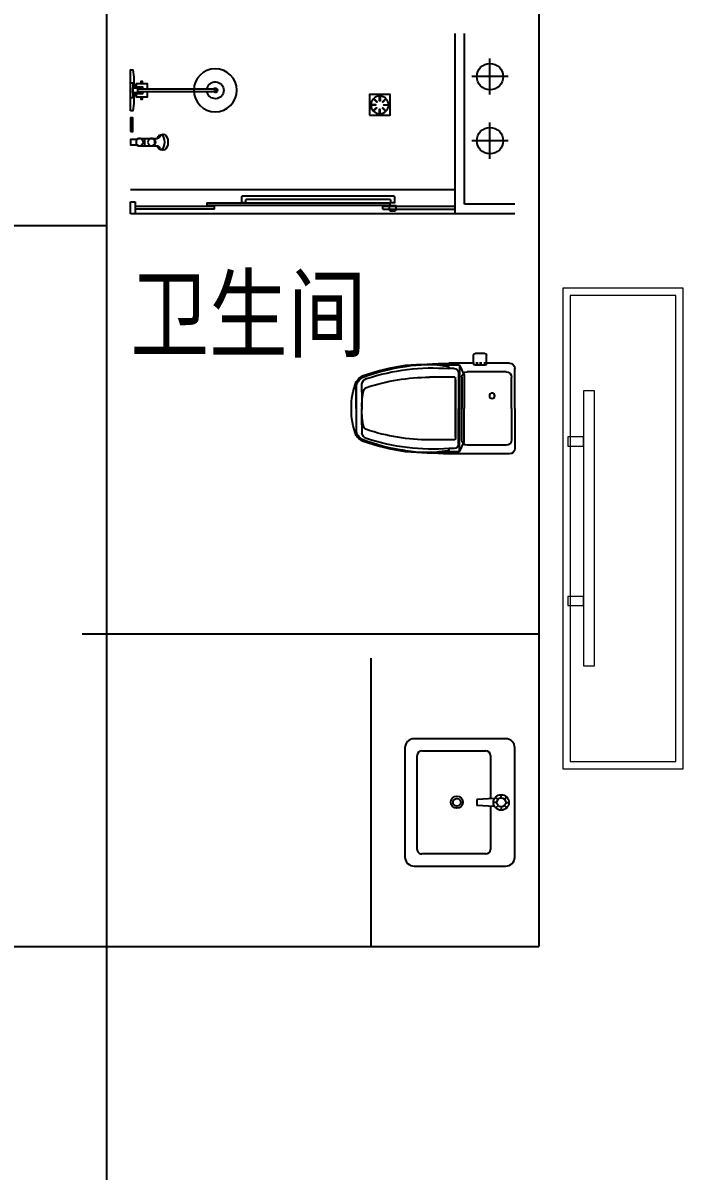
# Model space of a CAD drawing. Extents: x 534658 to 605938, y 404593 to 454993.
# Drawn here: x 570551 to 573298, y 427786 to 432565 of the extents above; entities that cross this region are included whole.
import ezdxf

# ---------------------------------------------------------------- set-up
doc = ezdxf.new("R2010")
doc.units = 0
doc.header["$LTSCALE"] = 1000
doc.header["$MEASUREMENT"] = 0
for name, color, linetype in [('0_厨卫', 154, 'Continuous'), ('DOTE', 1, 'Continuous'), ('PUB_TEXT', 7, 'Continuous')]:
    doc.layers.add(name, color=color, linetype=linetype)
doc.layers.add('0_家具', color=31, linetype='Continuous', lineweight=9)
doc.styles.add('黑体', font='SIMHEI.TTF', dxfattribs={"width": 0.8})

# ---------------------------------------------------------------- blocks, each defined once
blk = doc.blocks.new('A$C2FB07499')
at = {"layer": '0_家具', "ltscale": 0.5}
blk.add_lwpolyline([(500, 0), (0, 0), (0, 2000), (500, 2000)], close=True, dxfattribs=at)
at = {"layer": '0_家具', "color": 251, "ltscale": 40}
for points in [[(470, 30), (30, 30), (30, 1970), (470, 1970)], [(368, 1572.1), (414.5, 1572.1), (414.5, 427.9), (368, 427.9)], [(414.5, 1381), (480, 1381), (480, 1342.7), (414.5, 1342.7)], [(414.5, 716.9), (480, 716.9), (480, 678.6), (414.5, 678.6)]]:
    blk.add_lwpolyline(points, close=True, dxfattribs=at)
blk = doc.blocks.new('A$C757154BD')
at = {"layer": '0_厨卫'}
for p, q in [((89.5, 254.6), (412.9, 254.6)), ((412.9, 244.6), (89.5, 244.6)), ((417.9, 271.1), (427.9, 271.1)), ((420.9, 264.6), (427.9, 264.6)), ((417.9, 234.6), (427.9, 234.6)), ((417.9, 228.1), (427.9, 228.1)), ((404.5, 48.6), (329.8, 48.6)), ((382.5, 18.6), (382.5, 48.6)), ((404.5, 18.6), (329.8, 18.6))]:
    blk.add_line(p, q, dxfattribs=at)
for points in [[(442.9, 164.6), (442.9, 334.6), (432.9, 334.6), (427.9, 304.8), (427.9, 259.6)], [(397.4, 277.6), (397.4, 287.6), (393.4, 287.6), (393.4, 277.6)], [(417.9, 264.6), (417.9, 277.6), (372.9, 277.6), (372.9, 254.6)], [(372.9, 244.6), (372.9, 221.6), (417.9, 221.6), (417.9, 234.6)], [(420.9, 259.6), (420.9, 264.6), (392.9, 264.6), (392.9, 254.6)], [(392.9, 244.6), (392.9, 234.6), (420.9, 234.6), (420.9, 239.6)], [(427.9, 239.6), (427.9, 194.3), (432.9, 164.6), (442.9, 164.6)], [(393.4, 221.6), (393.4, 211.6), (397.4, 211.6), (397.4, 221.6)], [(414, 45.2), (442.9, 45.2), (442.9, 21.9), (414, 21.9)]]:
    blk.add_lwpolyline(points, dxfattribs=at)
for points in [[(432.9, 259.6), (412.9, 259.6), (412.9, 239.6), (432.9, 239.6)], [(442.9, 280.6), (432.9, 280.6), (432.9, 218.6), (442.9, 218.6)], [(442.9, 78.6), (432.9, 78.6), (432.9, 134.6), (442.9, 134.6)]]:
    blk.add_lwpolyline(points, close=True, dxfattribs=at)
for centre, radius in [((89.5, 249.6), 89.5), ((89.5, 249.6), 5), ((355.5, 33.6), 15), ((404.5, 33.6), 15)]:
    blk.add_circle(centre, radius, dxfattribs=at)
for centre, radius, start, end in [((89.5, 249.6), 35, 8.2132, 351.7868), ((89.5, 249.6), 9, 33.749, 326.251), ((335.7, 65.2), 17.7, 196.4181, 250.3267), ((355.5, 33.6), 17, 61.9275, 298.0725), ((404.5, 33.6), 17, 43.3359, 118.0725), ((335.7, 1.9), 17.7, 109.6733, 163.5819), ((404.5, 33.6), 17, 241.9275, 316.6641)]:
    blk.add_arc(centre, radius, start, end, dxfattribs=at)
for centre, major_axis, ratio, start_param, end_param in [((307.1, 33.6), (0, 33.6), 0.612909, -0.37962, 3.521213), ((316.5, 33.6), (0, 31.4), 0.47884, -1.072899, 4.214492)]:
    blk.add_ellipse(centre, major_axis=major_axis, ratio=ratio, start_param=start_param, end_param=end_param, dxfattribs=at)
blk = doc.blocks.new('A$C1CF4201B')
at = {"layer": '0_厨卫'}
for points in [[(85.8, 0), (0, 0), (0, 85.8), (85.8, 85.8)], [(19.8, 66.5), (18.7, 65.3), (29.7, 54.3), (30.9, 55.5)], [(43.3, 75.9), (41.6, 75.9), (41.6, 60.3), (43.3, 60.3)], [(66.5, 66), (65.3, 67.2), (54.3, 56.1), (55.5, 55)], [(9.9, 43.3), (9.9, 41.6), (25.5, 41.6), (25.5, 43.3)], [(19.3, 19.8), (20.5, 18.7), (31.5, 29.7), (30.3, 30.9)], [(42.5, 9.9), (44.2, 9.9), (44.2, 25.5), (42.5, 25.5)], [(66, 19.3), (67.2, 20.5), (56.1, 31.5), (55, 30.3)], [(75.9, 42.5), (75.9, 44.2), (60.3, 44.2), (60.3, 42.5)]]:
    blk.add_lwpolyline(points, close=True, dxfattribs=at)
blk.add_circle((42.9, 42.9), 36.6, dxfattribs=at)
blk = doc.blocks.new('A$C37A63D83')
at = {"layer": '0_厨卫', "color": 8}
for p, q in [((152.1, 636.3), (127.6, 636.3)), ((136.4, 659.7), (322.6, 659.7)), ((229.5, 659.7), (136.4, 659.7)), ((162, 636.3), (152.1, 636.3)), ((162, 636.3), (229.5, 636.3)), ((297, 636.3), (229.5, 636.3)), ((297, 636.3), (306.9, 636.3)), ((306.9, 636.3), (331.4, 636.3)), ((99, 250.2), (99, 355.5)), ((360, 250.2), (360, 355.5)), ((49.5, 230.4), (49.5, 316.4)), ((54, 279), (54, 280.3)), ((63, 274.5), (58.5, 274.5)), ((63, 252.9), (63, 274.5)), ((229.5, 246.6), (102.6, 246.6)), ((110.7, 246.6), (229.5, 246.6)), ((229.5, 246.6), (356.4, 246.6)), ((348.3, 246.6), (229.5, 246.6)), ((396, 252.9), (396, 274.5)), ((396, 274.5), (400.5, 274.5)), ((49.5, 230.4), (229.5, 230.4)), ((49.5, 230.4), (90.9, 211.5)), ((76.5, 36), (76.5, 198)), ((81, 234.9), (229.5, 234.9)), ((90.9, 211.5), (229.5, 211.5)), ((99, 220.5), (229.5, 220.5)), ((378, 234.9), (229.5, 234.9)), ((409.5, 230.4), (229.5, 230.4)), ((360, 220.5), (229.5, 220.5)), ((368.1, 211.5), (229.5, 211.5)), ((409.5, 230.4), (368.1, 211.5)), ((382.5, 36), (382.5, 198)), ((37.8, 171.9), (42.3, 171.9)), ((40.5, 153.1), (40.5, 161.7)), ((40.5, 137), (40.5, 146.5)), ((49.5, 125.1), (49.5, 164.7)), ((37.8, 117.9), (42.3, 117.9)), ((40.5, 121.2), (40.5, 129.7)), ((229.5, 13.5), (99, 13.5)), ((229.5, 13.5), (360, 13.5))]:
    blk.add_line(p, q, dxfattribs=at)
at = {"layer": '0_厨卫'}
for p, q in [((409.5, 230.4), (409.5, 316.4)), ((40.5, 170.1), (40.5, 274.5)), ((405, 279), (405, 280.3)), ((418.5, 22.5), (418.5, 274.5)), ((0, 125.1), (0, 164.7)), ((37.8, 171.9), (7.2, 171.9)), ((37.8, 117.9), (7.2, 117.9)), ((40.5, 22.5), (40.5, 122)), ((229.5, 0), (63, 0)), ((229.5, 0), (396, 0))]:
    blk.add_line(p, q, dxfattribs=at)
at = {"layer": '0_厨卫', "color": 8}
blk.add_circle((176.4, 94.5), 11.4, dxfattribs=at)
at = {"layer": '0_厨卫'}
for centre, radius, start, end in [((216.6, 423.2), 256.6, 87.121, 112.8427), ((242.4, 423.2), 256.6, 67.1573, 92.879), ((978.6, 321), 938.6, 160.4627, 171.8238), ((106.7, 630.4), 13.5, 147.2649, 160.4629), ((159.1, 596.7), 75.7, 123.7473, 147.2649), ((299.9, 596.7), 75.7, 32.7351, 56.2527), ((345.7, 630.4), 13.5, 21.3401, 45.0457), ((352.3, 630.4), 13.5, 19.5371, 32.7351), ((-519.6, 321), 938.7, 8.1773, 19.5371), ((7035.2, 15), 6999.5, 176.39994, 177.87525), ((-6576.2, 15), 6999.5, 2.12475, 3.60006), ((7.2, 164.7), 7.2, 90, 180), ((7.2, 125.1), 7.2, 180, 270), ((63, 22.5), 22.5, 180, 270), ((396, 22.5), 22.5, 270, 0)]:
    blk.add_arc(centre, radius, start, end, dxfattribs=at)
at = {"layer": '0_厨卫', "color": 8}
for centre, radius, start, end in [((823.8, 352.9), 776.2, 158.6599, 172.4763), ((113.3, 630.4), 13.5, 134.9543, 158.6599), ((347, 396.4), 344.2, 131.9223, 134.9543), ((129.6, 611.1), 25.3, 94.6124, 166.2529), ((138, 625.7), 34, 87.4207, 128.0687), ((159.2, 611.8), 18, 109.1813, 161.5027), ((214.4, 386.4), 250, 86.5925, 104.1516), ((244.6, 386.4), 250, 75.8484, 93.4075), ((299.8, 611.8), 18, 18.4973, 70.8187), ((321, 625.7), 34, 51.9313, 92.5793), ((329.4, 611.1), 25.3, 13.7471, 85.3876), ((112, 396.4), 344.2, 45.0457, 48.0777), ((-364.8, 352.9), 776.2, 7.5237, 21.3401), ((941.9, 340.4), 881.4, 161.7059, 184.2897), ((933.3, 352.9), 834.3, 161.5027, 179.8181), ((-474.3, 352.9), 834.3, 0.1819, 18.4973), ((-482.9, 340.4), 881.4, 355.7103, 18.2941), ((545.5, 366.9), 499.1, 169.8851, 189.9823), ((-86.5, 366.9), 499.1, 350.0177, 10.1149), ((58.5, 279), 4.5, 180, 270), ((81, 252.9), 18, 180, 270), ((102.6, 250.2), 3.6, 180, 270), ((356.4, 250.2), 3.6, 270, 0), ((378, 252.9), 18, 270, 0), ((400.5, 279), 4.5, 270, 0), ((99, 198), 22.5, 90, 180), ((360, 198), 22.5, 0, 90), ((42.3, 164.7), 7.2, 0, 90), ((42.3, 125.1), 7.2, 270, 0), ((99, 36), 22.5, 180, 270), ((360, 36), 22.5, 270, 0)]:
    blk.add_arc(centre, radius, start, end, dxfattribs=at)
blk = doc.blocks.new('dfdsf')
at = {"layer": '0_厨卫'}
for p, q in [((-5626.5, -27307.3), (-6080.7, -27307.3)), ((-6118.8, -27345.4), (-6118.8, -27726.4)), ((-5588.4, -27726.4), (-5588.4, -27345.4)), ((-6080.7, -27764.5), (-5626.5, -27764.5))]:
    blk.add_line(p, q, dxfattribs=at)
at = {"layer": '0_厨卫', "color": 8}
for p, q in [((-5853.6, -27345.2), (-5853.6, -27331.7)), ((-5872.4, -27364), (-5885.9, -27364)), ((-5866.9, -27350.6), (-5876.4, -27341.1)), ((-5866.7, -27377.4), (-5876.1, -27387.1)), ((-5831.1, -27340.8), (-5840.5, -27350.5)), ((-5830.8, -27386.8), (-5840.3, -27377.3)), ((-5834.8, -27364), (-5821.3, -27364)), ((-6068, -27694.7), (-6068, -27428)), ((-6049, -27408.9), (-5869.2, -27408.9)), ((-5870.1, -27391.7), (-5866.3, -27465.6)), ((-5853.6, -27382.8), (-5853.6, -27396.2)), ((-5837.1, -27391.7), (-5840.9, -27465.6)), ((-5838, -27408.9), (-5658.2, -27408.9)), ((-5639.2, -27428), (-5639.2, -27694.7)), ((-5866.3, -27465.6), (-5840.9, -27465.6)), ((-5658.2, -27713.7), (-6049, -27713.7))]:
    blk.add_line(p, q, dxfattribs=at)
for centre, radius in [((-5853.6, -27364), 32.3), ((-5853.6, -27364), 18.8), ((-5854.6, -27548.6), 25.4), ((-5854.6, -27548.6), 16)]:
    blk.add_circle(centre, radius, dxfattribs=at)
at = {"layer": '0_厨卫'}
for centre, start, end in [((-6080.7, -27345.4), 90, 180), ((-5626.5, -27345.4), 0, 90), ((-6080.7, -27726.4), 180, 270), ((-5626.5, -27726.4), 270, 0)]:
    blk.add_arc(centre, 38.1, start, end, dxfattribs=at)
at = {"layer": '0_厨卫', "color": 8}
for centre, start, end in [((-6049, -27428), 90, 180), ((-5658.2, -27428), 0, 90), ((-6049, -27694.7), 180, 270), ((-5658.2, -27694.7), 270, 0)]:
    blk.add_arc(centre, 19.1, start, end, dxfattribs=at)

msp = doc.modelspace()

# ---------------------------------------------------------------- linework, layer by layer
at = {"layer": '0_厨卫'}
for p, q in [((572348, 432520.5), (572348, 431770.5)), ((572388, 431810.5), (572388, 432520.5)), ((572494.6, 432266.4), (572494.6, 432416.4)), ((572569.6, 432341.4), (572419.6, 432341.4)), ((572494.6, 431999.9), (572494.6, 432149.9)), ((572569.6, 432074.9), (572419.6, 432074.9)), ((572348, 431870.5), (570998, 431870.5)), ((570998, 431770.5), (570998, 431820.5)), ((570998, 431820.5), (571018, 431820.5)), ((571018, 431820.5), (571018, 431770.5)), ((571348, 431800.5), (571018, 431800.5)), ((571348, 431790.5), (571018, 431790.5)), ((571348, 431790.5), (571348, 431800.5)), ((572348, 431800.5), (572048, 431800.5)), ((572048, 431790.5), (572048, 431800.5)), ((572048, 431790.5), (572348, 431790.5)), ((572598, 431810.5), (572388, 431810.5)), ((572598, 431770.5), (570998, 431770.5)), ((571998, 429920.5), (571998, 428720.5))]:
    msp.add_line(p, q, dxfattribs=at)
msp.add_lwpolyline([(572081.8, 431815.5), (572081.8, 431825.5, 0.414214), (572076.8, 431830.5), (571481.8, 431830.5, 0.414214), (571476.8, 431825.5), (571476.8, 431815.5), (571461.8, 431815.5), (571461.8, 431840.5, -0.414214), (571466.8, 431845.5), (572091.8, 431845.5, -0.414214), (572096.8, 431840.5), (572096.8, 431815.5), (572081.8, 431815.5)], format="xyb", dxfattribs=at)
msp.add_lwpolyline([(572078, 431805.5), (571318, 431805.5), (571318, 431815.5), (572078, 431815.5)], close=True, dxfattribs=at)
msp.add_lwpolyline([(572104.3, 431803.5), (572074.3, 431803.5), (572074.3, 431788.5, 0.414214), (572079.3, 431783.5), (572099.3, 431783.5, 0.414214), (572104.3, 431788.5)], format="xyb", close=True, dxfattribs=at)
msp.add_lwpolyline([(572104.3, 431803.5), (572074.3, 431803.5), (572074.3, 431788.5, 0.414214), (572079.3, 431783.5), (572099.3, 431783.5, 0.414214), (572104.3, 431788.5)], format="xyb", close=True, dxfattribs=at)
for centre in [(572494.6, 432341.4), (572494.6, 432074.9)]:
    msp.add_circle(centre, 55, dxfattribs=at)
at = {"layer": 'DOTE', "ltscale": 0.5}
for p, q in [((572698, 435020.5), (572698, 431720.5)), ((570898, 432620.5), (570898, 421220.5)), ((570898, 431720.5), (567298, 431720.5)), ((570898, 431720.5), (567298, 431720.5)), ((572698, 431720.5), (572698, 428820.5)), ((572698, 431720.5), (572698, 428720.5)), ((572698, 430020.5), (570798, 430020.5)), ((567298, 428720.5), (572698, 428720.5))]:
    msp.add_line(p, q, dxfattribs=at)

# ---------------------------------------------------------------- block references
at = {"layer": '0_厨卫', "xscale": -1}
for name, p in [('A$C757154BD', (571440.9, 432035)), ('A$C1CF4201B', (572078.7, 432180.7))]:
    msp.add_blockref(name, p, dxfattribs=at)
at = {"layer": '0_厨卫', "xscale": -1, "rotation": 90.00000005336084}
msp.add_blockref('A$C37A63D83', (572598, 431189.5), dxfattribs=at)
at = {"layer": '0_厨卫', "rotation": 269.9999999466392}
msp.add_blockref('dfdsf', (599905.3, 423466.9), dxfattribs=at)
at = {"layer": '0_家具', "xscale": -1}
msp.add_blockref('A$C2FB07499', (573298, 429461), dxfattribs=at)

# ---------------------------------------------------------------- texts
at = {"layer": 'PUB_TEXT', "style": '黑体', "width": 0.8}
msp.add_text('卫生间', height=300, dxfattribs=at).set_placement((570998, 431204.5))

doc.saveas('drawing.dxf')
